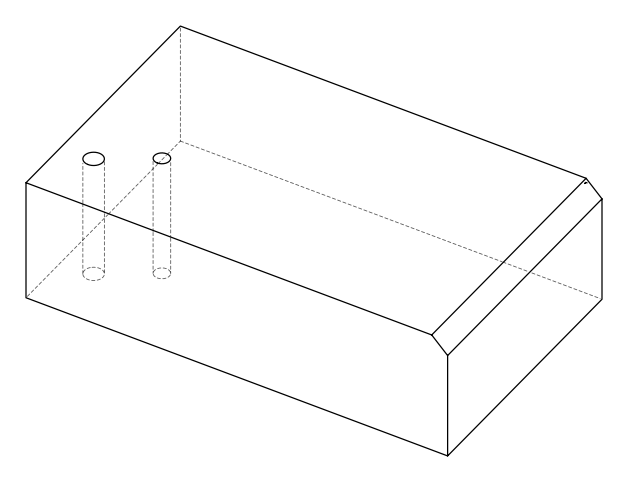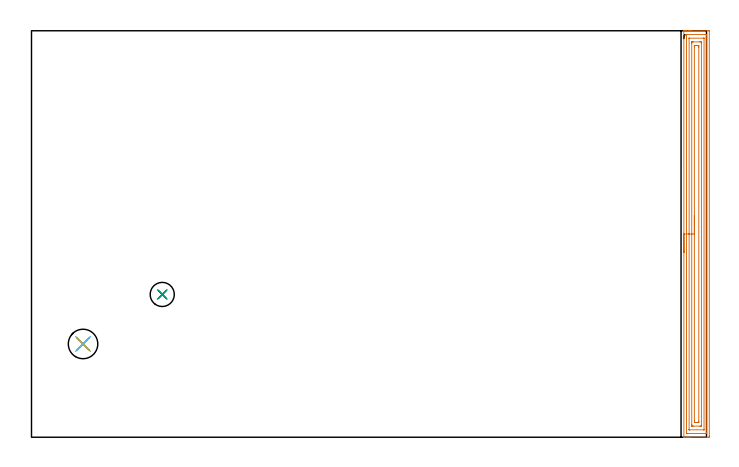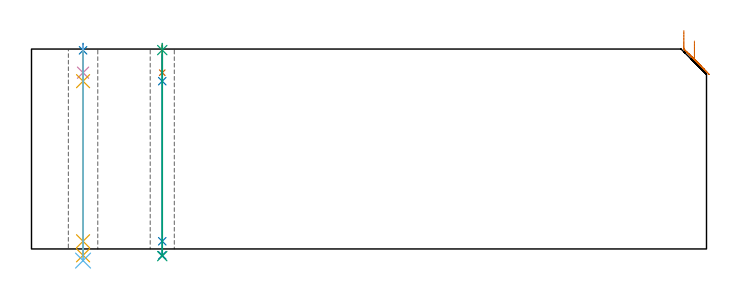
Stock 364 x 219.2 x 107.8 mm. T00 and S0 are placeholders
(PLAN: 9 operations, 7 tool changes, 11.2 min)
(1 AREA_MILL | FG_CHAMFER_SURFACE | UGT0205_001 | 9.06 min | 20571 mm3)
(2 SPOT_DRILL | STEP1HOLE | NXT0321_9005460120000 | 0.03 min | 2 mm3)
(3 SPOT_DRILL_1 | STEP1HOLE_1 | NXT0321_9005460120000 | 0.03 min | 2 mm3)
(4 DRILL_BLIND_HOLE_INTO_CENTER | STEP1HOLE | NXT0301_056 | 0.06 min | 655 mm3)
(5 GUN_DRILL_THROUGH_HOLE | STEP1HOLE | UGT0307_005 | 0.54 min | 5171 mm3)
(6 DRILL_TO_ENLARGE_THROUGH_HOLE | STEP1HOLE | UGT0301_241 | 0.47 min | 15540 mm3)
(7 DRILL_BLIND_HOLE_INTO_CENTER_1 | STEP1HOLE_1 | NXT0301_056 | 0.06 min | 661 mm3)
(8 GUN_DRILL_THROUGH_HOLE_1 | STEP1HOLE_1 | UGT0307_005 | 0.52 min | 5167 mm3)
(9 DRILL_TO_ENLARGE_THROUGH_HOLE_1 | STEP1HOLE_1 | NXT0301_101 | 0.46 min | 8447 mm3)
(TOOL UGT0205_001 | Chamfer Mill 20 x 3 x 45 deg. | D20 FL50 Z2)
(TOOL NXT0321_9005460120000 | NC Spot Drill, 142deg, 12mm, Carbide, Uncoated | D12 PA142 FL30 Z2)
(TOOL NXT0301_056 | Carbide Drill 8.5mm [860.1-0850-026A1-MM 2214] | D8.5 PA140 FL47 Z2)
(TOOL UGT0307_005 | Gun Drill 8.3 mm | D8.3 PA130 FL24 Z1)
(TOOL UGT0301_241 | Twist Drill 15.9 mm | D15.9 PA118 FL120 Z2)
(TOOL NXT0301_101 | Carbide Drill 13mm [860.1-1300-104A1-MM 2214] | D13 PA140 FL123 Z2)
(OP 1 AREA_MILL)
G17 G21 G94 G90
T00 M6
G54
G17 G0 G90 X351.8 Y99.6 S1061 M3
G43 Z117.8 H0
G94 G1 Y99.638 Z116.928 F250.
Y99.752 Z116.063
Y99.941 Z115.212
Y100.203 Z114.38
Y100.537 Z113.574
Y100.94 Z112.8
Y101.408 Z112.064
Y101.94 Z111.372
Y102.529 Z110.729
Y103.172 Z110.139
Y103.864 Z109.608
Y104.6 Z109.14
Y105.374 Z108.737
Y106.18 Z108.403
Y107.012 Z108.141
Y107.863 Z107.952
Y108.728 Z107.838
Y109.6 Z107.8
Y219.029
X351.803 Y219.191 Z107.788
X351.819 Y219.196 Z107.771
X351.86 Y219.199 Z107.731
X352.261 Y219.2 Z107.338
X352.614 Z106.985
X353.296 Z106.299
X354.529 Z105.068
X355.081 Z104.514
X355.697 Z103.898
X365.173 Y219.199 Z94.424
X365.492 Y219.19 Z94.106
X365.499 Y218.872 Z94.099
X365.5 Y0.617 Z94.1
X365.498 Y0.326 Z94.101
X365.492 Y0.01 Z94.106
X365.172 Y0. Z94.425
X355.081 Z104.514
X354.529 Z105.068
X354.188 Z105.408
X353.637 Z105.959
X353.296 Z106.299
X352.261 Z107.338
X351.86 Z107.731
X351.82 Z107.771
X351.802 Y0.009 Z107.788
X351.8 Y0.17 Z107.8
Y109.6
X353.214 Z106.386
Y216.878
X353.216 Y216.96 Z106.384
X353.221 Y217.123 Z106.379
X353.227 Y217.191 Z106.373
X353.246 Y217.194 Z106.354
X353.296 Y217.197 Z106.304
X353.785 Y217.2 Z105.815
X363.601 Z95.999
X364.004 Y217.197 Z95.596
X364.061 Y217.194 Z95.539
X364.073 Y217.191 Z95.527
X364.079 Y217.149 Z95.521
X364.083 Y217.042 Z95.517
X364.085 Y216.878 Z95.515
X364.086 Y216.796 Z95.514
Y2.322
X364.084 Y2.24 Z95.516
X364.079 Y2.077 Z95.521
X364.073 Y2.009 Z95.527
X364.054 Y2.006 Z95.546
X364.004 Y2.003 Z95.596
X363.515 Y2. Z96.085
X353.699 Z105.901
X353.296 Y2.003 Z106.304
X353.239 Y2.006 Z106.361
X353.227 Y2.009 Z106.373
X353.221 Y2.05 Z106.379
X353.217 Y2.158 Z106.383
X353.215 Y2.322 Z106.385
X353.214 Y2.404 Z106.386
Y109.6
X354.628 Z104.972
X354.629 Y215.009 Z104.971
X354.63 Y215.123 Z104.97
X354.633 Y215.178 Z104.967
X354.634 Y215.185 Z104.966
X354.647 Y215.19 Z104.953
X354.7 Y215.194 Z104.9
X354.891 Y215.199 Z104.709
X362.41 Z97.19
X362.537 Y215.198 Z97.063
X362.638 Y215.193 Z96.962
X362.665 Y215.19 Z96.935
X362.667 Y215.184 Z96.933
X362.669 Y215.16 Z96.931
X362.671 Y215.009 Z96.929
Y4.191
X362.67 Y4.077 Z96.93
X362.667 Y4.022 Z96.933
X362.666 Y4.015 Z96.934
X362.653 Y4.01 Z96.947
X362.6 Y4.006 Z97.
X362.409 Y4.001 Z97.191
X354.89 Z104.71
X354.764 Y4.002 Z104.836
X354.662 Y4.007 Z104.938
X354.635 Y4.01 Z104.965
X354.633 Y4.016 Z104.967
X354.631 Y4.04 Z104.969
X354.629 Y4.191 Z104.971
X354.628 Y109.6 Z104.972
X356.043 Z103.557
Y212.329
X356.049 Y213.147 Z103.551
X356.056 Y213.19 Z103.544
X356.105 Y213.194 Z103.495
X356.213 Y213.198 Z103.387
X356.431 Y213.2 Z103.169
X356.865 Z102.735
X360.435 Z99.165
X360.88 Z98.72
X361.091 Y213.198 Z98.509
X361.196 Y213.195 Z98.404
X361.244 Y213.19 Z98.356
X361.25 Y213.158 Z98.35
X361.257 Y212.399 Z98.343
Y212.329
Y6.87
X361.251 Y6.053 Z98.349
X361.244 Y6.01 Z98.356
X361.195 Y6.005 Z98.405
X361.087 Y6.002 Z98.513
X360.869 Y6. Z98.731
X360.435 Z99.165
X356.865 Z102.735
X356.42 Z103.18
X356.209 Y6.002 Z103.391
X356.104 Y6.005 Z103.496
X356.057 Y6.01 Z103.543
X356.05 Y6.042 Z103.55
X356.043 Y6.8 Z103.557
Y6.87
Y109.6
X357.457 Z102.143
Y210.543
X357.458 Y210.843 Z102.142
X357.462 Y211.145 Z102.138
X357.464 Y211.18 Z102.136
X357.473 Y211.19 Z102.127
X357.512 Y211.194 Z102.088
X357.594 Y211.197 Z102.006
X357.758 Y211.199 Z101.842
X357.994 Y211.2 Z101.606
X358.886 Z100.714
X359.542 Y211.198 Z100.058
X359.782 Y211.196 Z99.818
X359.829 Y211.19 Z99.771
X359.836 Y211.177 Z99.764
X359.839 Y211.139 Z99.761
X359.842 Y210.543 Z99.758
X359.843 Y210.242 Z99.757
Y8.657
X359.842 Y8.357 Z99.758
X359.838 Y8.055 Z99.762
X359.836 Y8.02 Z99.764
X359.827 Y8.01 Z99.773
X359.788 Y8.006 Z99.812
X359.706 Y8.003 Z99.894
X359.542 Y8.001 Z100.058
X359.306 Y8. Z100.294
X358.414 Z101.186
X357.758 Y8.002 Z101.842
X357.518 Y8.004 Z102.082
X357.471 Y8.01 Z102.129
X357.464 Y8.023 Z102.136
X357.461 Y8.061 Z102.139
X357.458 Y8.657 Z102.142
X357.457 Y8.958 Z102.143
Y109.6
Y110.472 Z102.181
Y111.336 Z102.295
Y112.188 Z102.484
Y113.02 Z102.746
Y113.826 Z103.08
Y114.6 Z103.483
Y115.336 Z103.952
Y116.028 Z104.483
Y116.671 Z105.072
Y117.26 Z105.715
Y117.791 Z106.407
Y118.26 Z107.143
Y118.663 Z107.917
Y118.997 Z108.723
Y119.259 Z109.555
Y119.448 Z110.407
Y119.562 Z111.272
Y119.6 Z112.143
G0 Z117.8
M5
M2
(OP 2 SPOT_DRILL)
G17 G21 G94 G90
T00 M6
G54
G17 G0 G90 X27.8 Y50.3 S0 M3
G43 Z117.8 H0
G94 G81 G98 Z107.116 F250. R110.8
G80
M5
M2
(OP 3 SPOT_DRILL_1)
G17 G21 G94 G90
T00 M6
G54
G17 G0 G90 X70.5 Y77. S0 M3
G43 Z117.8 H0
G94 G81 G98 Z107.24 F250. R110.8
G80
M5
M2
(OP 4 DRILL_BLIND_HOLE_INTO_CENTER)
G17 G21 G94 G90
T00 M6
G54
G17 G0 G90 X27.8 Y50.3 S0 M3
G43 Z117.8 H1
G94 G81 G98 Z95.05 F250. R109.8
G80
M5
M2
(OP 5 GUN_DRILL_THROUGH_HOLE)
G17 G21 G94 G90
T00 M6
G54
G17 G0 G90 X27.8 Y50.3 M8
G43 Z117.8 H0
Z106.697
S716 M3
G94 G1 Z90.475 F125. M26
G4 X.084
Z4.15 F250.
G4 X.084
Z-3.435 F125.
G4 X.084
M5
M9
G0 Z106.697
Z117.8
M2
(OP 6 DRILL_TO_ENLARGE_THROUGH_HOLE)
G17 G21 G94 G90
T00 M6
G54
G17 G0 G90 X27.8 Y50.3 S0 M3
G43 Z117.8 H0
G94 G73 G98 Z-6.277 F250. Q14.26 R109.8
G80
M5
M2
(OP 7 DRILL_BLIND_HOLE_INTO_CENTER_1)
G17 G21 G94 G90
T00 M6
G54
G17 G0 G90 X70.5 Y77. S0 M3
G43 Z117.8 H1
G94 G81 G98 Z95.05 F250. R109.8
G80
M5
M2
(OP 8 GUN_DRILL_THROUGH_HOLE_1)
G17 G21 G94 G90
T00 M6
G54
G17 G0 G90 X70.5 Y77. M8
G43 Z117.8 H0
Z104.848
S716 M3
G94 G1 Z90.475 F125. M26
G4 X.084
Z4.15 F250.
G4 X.084
Z-3.435 F125.
G4 X.084
M5
M9
G0 Z104.848
Z117.8
M2
(OP 9 DRILL_TO_ENLARGE_THROUGH_HOLE_1)
G17 G21 G94 G90
T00 M6
G54
G17 G0 G90 X70.5 Y77. S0 M3
G43 Z117.8 H1
G94 G73 G98 Z-3.866 F250. Q12.407 R109.8
G80
M5
M2
